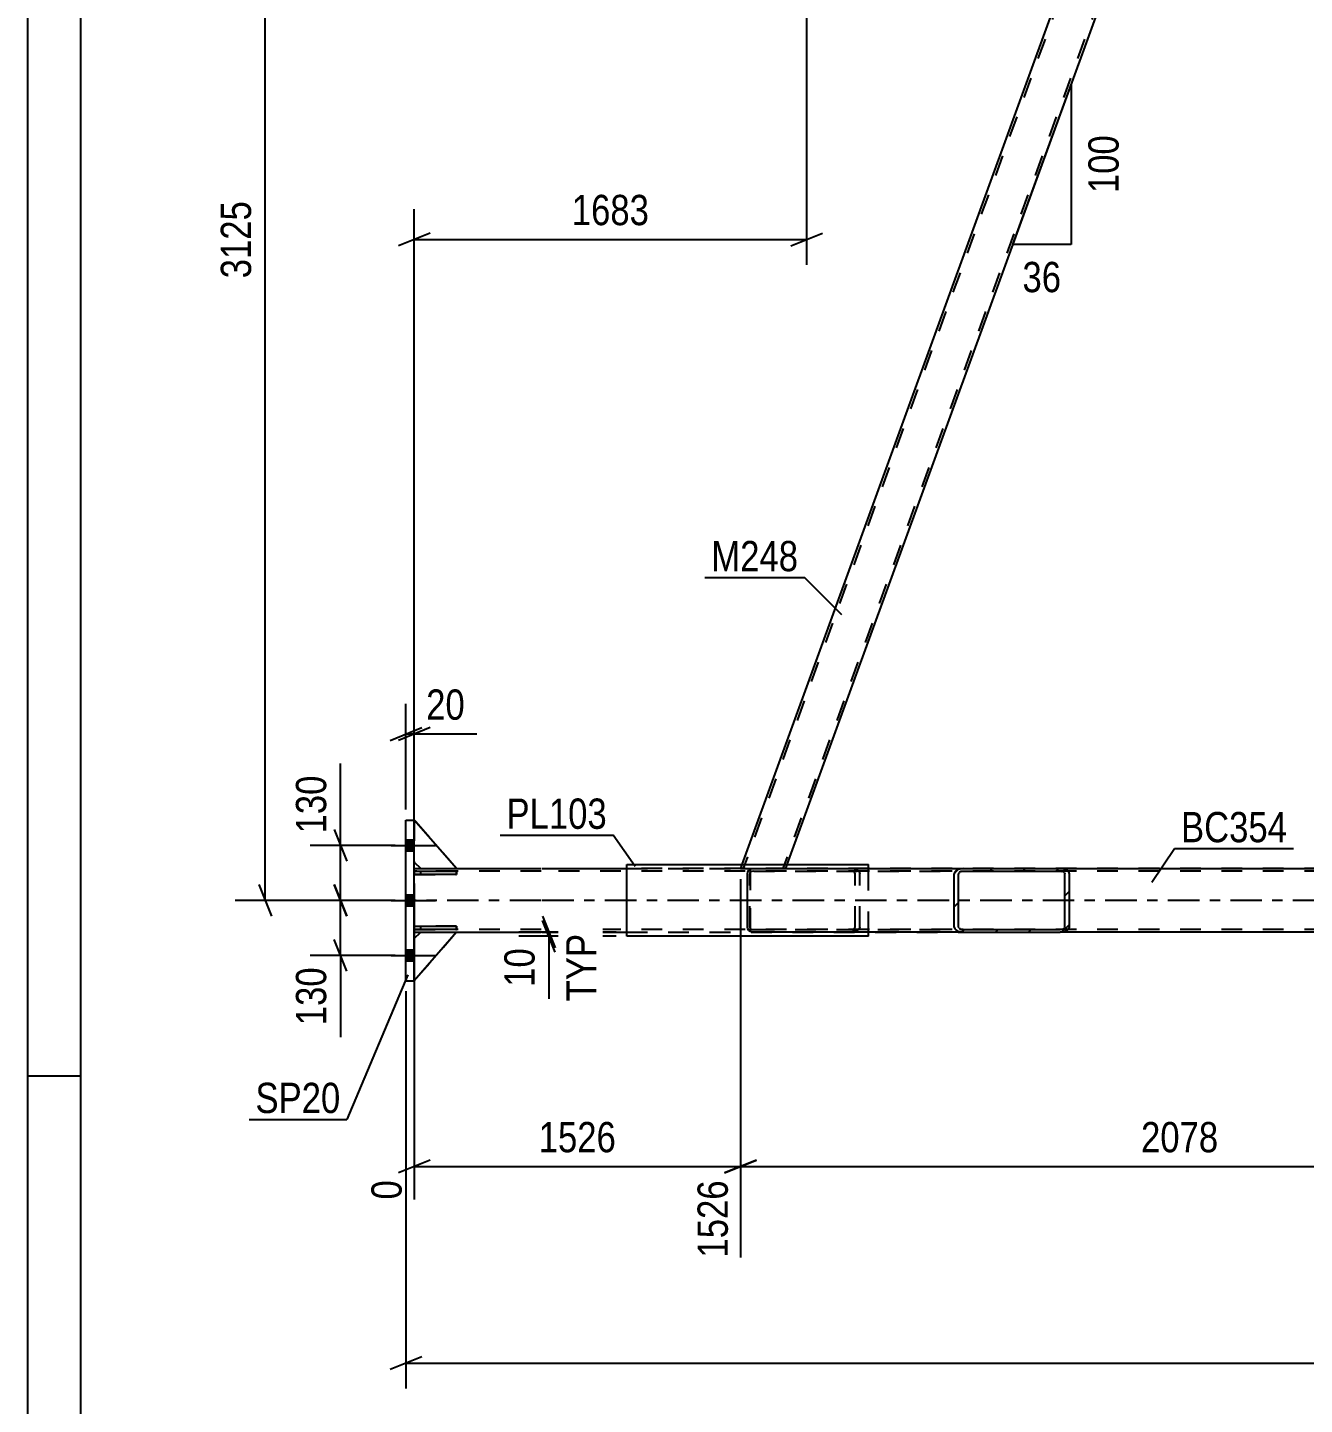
# Model space of a CAD drawing. Header units: millimetres. Extents: x -857 to 332, y -866 to -25.
# Drawn here: x -856.6 to -735.8, y -450.1 to -319.8 of the extents above; entities that cross this region are included whole.
import ezdxf

# ---------------------------------------------------------------- set-up
doc = ezdxf.new("R2010")
doc.units = ezdxf.units.MM
doc.linetypes.add('DXK_LINE_DOT2', pattern=[3.9198, 1.9599, -1.9599])
doc.linetypes.add('DXK_LINE_DOT3', pattern=[5.9187, 2.979, -0.9799, 0.9799, -0.9799])
doc.styles.add('Arial Narrow', font='ARIALN.TTF', dxfattribs={"height": 0.2})

# ---------------------------------------------------------------- blocks, each defined once
blk = doc.blocks.new('Unknown-570386455-1132')
at = {"color": 5, "linetype": 'Continuous'}
for p, q in [((-856.65, -25.05), (-856.65, -866.05)), ((-851.65, -30.05), (-851.65, -861.05)), ((-851.65, -419.05), (-856.65, -419.05))]:
    blk.add_line(p, q, dxfattribs=at)
blk = doc.blocks.new('Part-570386455-1857 - 1253')
at = {"color": 2, "linetype": 'Continuous'}
for p, q in [((-799.95, -399.01), (-777.09, -399.01)), ((-799.95, -405.81), (-799.95, -399.01)), ((-777.09, -399.41), (-777.09, -399.01)), ((-777.09, -405.81), (-799.95, -405.81)), ((-777.09, -405.81), (-777.09, -405.41))]:
    blk.add_line(p, q, dxfattribs=at)
at = {"color": 7, "linetype": 'DXK_LINE_DOT2'}
blk.add_line((-777.09, -405.41), (-777.09, -399.41), dxfattribs=at)
blk = doc.blocks.new('Part-570386455-1312 - 1253')
at = {"color": 7, "linetype": 'DXK_LINE_DOT2'}
for p, q in [((-816.05, -404.85), (-820.05, -404.85)), ((-820.05, -404.85), (-820.05, -405.17)), ((-819.45, -405.17), (-819.45, -404.85)), ((-816.05, -405.17), (-816.05, -404.85)), ((-820.05, -405.17), (-816.05, -405.17))]:
    blk.add_line(p, q, dxfattribs=at)
blk = doc.blocks.new('Bolt-570386455-1299 - 1253')
at = {"linetype": 'Continuous'}
for points in [[(-820.85, -396.69), (-820.85, -397.73), (-820.05, -397.73), (-820.05, -396.69)], [(-820.85, -396.69), (-820.85, -397.73), (-820.05, -397.73), (-820.05, -396.69)], [(-820.85, -396.69), (-820.85, -397.73), (-820.05, -397.73), (-820.05, -396.69)], [(-820.85, -401.89), (-820.85, -402.93), (-820.05, -402.93), (-820.05, -401.89)], [(-820.85, -401.89), (-820.85, -402.93), (-820.05, -402.93), (-820.05, -401.89)], [(-820.85, -407.09), (-820.85, -408.13), (-820.05, -408.13), (-820.05, -407.09)], [(-820.85, -407.09), (-820.85, -408.13), (-820.05, -408.13), (-820.05, -407.09)], [(-820.85, -407.09), (-820.85, -408.13), (-820.05, -408.13), (-820.05, -407.09)]]:
    blk.add_hatch(color=1, dxfattribs=at).paths.add_polyline_path(points)
at = {"color": 1, "linetype": 'Continuous'}
for p, q in [((-822.25, -397.21), (-818.05, -397.21)), ((-822.25, -397.21), (-818.05, -397.21)), ((-822.25, -397.21), (-818.05, -397.21)), ((-820.85, -396.69), (-820.05, -396.69)), ((-820.85, -396.69), (-820.05, -396.69)), ((-820.85, -396.69), (-820.05, -396.69)), ((-820.85, -397.73), (-820.05, -397.73)), ((-820.85, -397.73), (-820.05, -397.73)), ((-820.85, -397.73), (-820.05, -397.73)), ((-822.25, -402.41), (-818.05, -402.41)), ((-822.25, -402.41), (-818.05, -402.41)), ((-820.85, -401.89), (-820.05, -401.89)), ((-820.85, -401.89), (-820.05, -401.89)), ((-820.85, -402.93), (-820.05, -402.93)), ((-820.85, -402.93), (-820.05, -402.93)), ((-822.25, -407.61), (-818.05, -407.61)), ((-822.25, -407.61), (-818.05, -407.61)), ((-822.25, -407.61), (-818.05, -407.61)), ((-820.85, -407.09), (-820.05, -407.09)), ((-820.85, -407.09), (-820.05, -407.09)), ((-820.85, -407.09), (-820.05, -407.09)), ((-820.85, -408.13), (-820.05, -408.13)), ((-820.85, -408.13), (-820.05, -408.13)), ((-820.85, -408.13), (-820.05, -408.13))]:
    blk.add_line(p, q, dxfattribs=at)
blk = doc.blocks.new('Part-570386455-1304 - 1253')
at = {"color": 2, "linetype": 'Continuous'}
for p, q in [((-820.05, -404.85), (-816.05, -404.85)), ((-820.05, -405.17), (-820.05, -404.85)), ((-816.05, -404.85), (-816.05, -405.17)), ((-816.05, -405.17), (-820.05, -405.17))]:
    blk.add_line(p, q, dxfattribs=at)
at = {"color": 7, "linetype": 'DXK_LINE_DOT2'}
blk.add_line((-819.45, -405.17), (-819.45, -404.85), dxfattribs=at)
blk = doc.blocks.new('Part-570386455-1305 - 1253')
at = {"color": 2, "linetype": 'Continuous'}
for p, q in [((-820.05, -399.65), (-816.05, -399.65)), ((-820.05, -399.97), (-820.05, -399.65)), ((-816.05, -399.65), (-816.05, -399.97)), ((-816.05, -399.97), (-820.05, -399.97))]:
    blk.add_line(p, q, dxfattribs=at)
at = {"color": 7, "linetype": 'DXK_LINE_DOT2'}
blk.add_line((-819.45, -399.97), (-819.45, -399.65), dxfattribs=at)
blk = doc.blocks.new('Part-570386455-1313 - 1253')
at = {"color": 7, "linetype": 'DXK_LINE_DOT2'}
for p, q in [((-816.05, -399.65), (-820.05, -399.65)), ((-820.05, -399.65), (-820.05, -399.97)), ((-819.45, -399.97), (-819.45, -399.65)), ((-816.05, -399.97), (-816.05, -399.65)), ((-820.05, -399.97), (-816.05, -399.97))]:
    blk.add_line(p, q, dxfattribs=at)
blk = doc.blocks.new('Part-570386455-1338 - 1253')
at = {"color": 2, "linetype": 'Continuous'}
for p, q in [((-820.05, -406.01), (-819.45, -405.41)), ((-816.05, -405.41), (-820.05, -410.01)), ((-819.45, -405.41), (-816.05, -405.41))]:
    blk.add_line(p, q, dxfattribs=at)
at = {"color": 7, "linetype": 'DXK_LINE_DOT2'}
blk.add_line((-820.05, -410.01), (-820.05, -406.01), dxfattribs=at)
blk = doc.blocks.new('Part-570386455-1346 - 1253')
at = {"color": 7, "linetype": 'DXK_LINE_DOT2'}
for p, q in [((-820.05, -406.01), (-819.45, -405.41)), ((-816.05, -405.41), (-820.05, -410.01)), ((-820.05, -410.01), (-820.05, -406.01)), ((-819.45, -405.41), (-816.05, -405.41))]:
    blk.add_line(p, q, dxfattribs=at)
blk = doc.blocks.new('Part-570386455-1347 - 1253')
at = {"color": 2, "linetype": 'Continuous'}
for p, q in [((-816.05, -399.41), (-820.05, -394.81)), ((-820.05, -398.81), (-819.45, -399.41)), ((-819.45, -399.41), (-816.05, -399.41))]:
    blk.add_line(p, q, dxfattribs=at)
at = {"color": 7, "linetype": 'DXK_LINE_DOT2'}
blk.add_line((-820.05, -398.81), (-820.05, -394.81), dxfattribs=at)
blk = doc.blocks.new('Part-570386455-1348 - 1253')
at = {"color": 7, "linetype": 'DXK_LINE_DOT2'}
for p, q in [((-816.05, -399.41), (-820.05, -394.81)), ((-820.05, -394.81), (-820.05, -398.81)), ((-820.05, -398.81), (-819.45, -399.41)), ((-819.45, -399.41), (-816.05, -399.41))]:
    blk.add_line(p, q, dxfattribs=at)
blk = doc.blocks.new('Part-570386455-1945 - 1253')
at = {"color": 2, "linetype": 'Continuous'}
for p, q in [((-741.77, -280.81), (-742.79, -283.61)), ((-739.49, -280.81), (-702.89, -396.2)), ((-742.79, -283.61), (-706.2, -399.01)), ((-702.89, -396.2), (-703.92, -399.01))]:
    blk.add_line(p, q, dxfattribs=at)
at = {"color": 7, "linetype": 'DXK_LINE_DOT2'}
for p, q in [((-741.63, -280.41), (-741.77, -280.81)), ((-739.61, -280.41), (-741.63, -280.41)), ((-739.86, -280.41), (-703.03, -396.57)), ((-739.61, -280.41), (-739.49, -280.81)), ((-742.66, -283.24), (-705.82, -399.41)), ((-703.03, -396.57), (-703.16, -396.94)), ((-706.2, -399.01), (-706.07, -399.41)), ((-704.06, -399.41), (-706.07, -399.41)), ((-703.92, -399.01), (-704.06, -399.41))]:
    blk.add_line(p, q, dxfattribs=at)
blk = doc.blocks.new('Part-570386455-1965 - 1253')
at = {"color": 2, "linetype": 'Continuous'}
for p, q in [((-820.05, -399.41), (-819.45, -399.41)), ((-816.05, -399.41), (-808.05, -399.41)), ((-807.95, -399.41), (-799.95, -399.41)), ((-758.94, -399.41), (-732.97, -399.41)), ((-820.05, -405.41), (-819.45, -405.41)), ((-816.05, -405.41), (-808.05, -405.41)), ((-807.95, -405.41), (-799.95, -405.41)), ((-732.97, -405.41), (-758.94, -405.41))]:
    blk.add_line(p, q, dxfattribs=at)
at = {"color": 7, "linetype": 'DXK_LINE_DOT2'}
for p, q in [((-820.05, -405.41), (-820.05, -399.41)), ((-808.05, -399.65), (-820.05, -399.65)), ((-819.45, -399.41), (-816.05, -399.41)), ((-130.23, -399.65), (-807.95, -399.65)), ((-130.23, -399.41), (-799.95, -399.41)), ((-799.95, -399.41), (-758.94, -399.41)), ((-808.05, -405.17), (-820.05, -405.17)), ((-819.45, -405.41), (-816.05, -405.41)), ((-130.23, -405.17), (-807.95, -405.17)), ((-799.95, -405.41), (-758.94, -405.41))]:
    blk.add_line(p, q, dxfattribs=at)
at = {"color": 7, "linetype": 'DXK_LINE_DOT3'}
for p, q in [((-808.05, -402.41), (-820.05, -402.41)), ((-130.23, -402.41), (-807.95, -402.41))]:
    blk.add_line(p, q, dxfattribs=at)
blk = doc.blocks.new('Part-570386455-2006 - 1253')
at = {"color": 2, "linetype": 'Continuous'}
for p, q in [((-820.85, -410.01), (-820.85, -394.81)), ((-820.85, -394.81), (-820.05, -394.81)), ((-820.05, -410.01), (-820.05, -394.81)), ((-820.85, -410.01), (-820.05, -410.01))]:
    blk.add_line(p, q, dxfattribs=at)
blk = doc.blocks.new('Part-570386455-2062 - 1253')
at = {"linetype": 'Continuous'}
h = blk.add_hatch(dxfattribs=at)
h.set_pattern_fill('', scale=0.7, style=0, pattern_type=0)
h.set_pattern_definition([(45, (-768.9833, -399.8873), (-1.57154, 1.57154), [])])
h.paths.add_polyline_path([(-768.92, -399.7), (-768.98, -399.89), (-768.98, -404.93), (-768.92, -405.11), (-768.73, -405.27), (-768.44, -405.37), (-768.11, -405.41), (-758.94, -405.41), (-758.6, -405.37), (-758.32, -405.27), (-758.13, -405.11), (-758.07, -404.93), (-758.07, -399.89), (-758.13, -399.7), (-758.32, -399.55), (-758.6, -399.44), (-758.94, -399.41), (-768.11, -399.41), (-768.44, -399.44), (-768.73, -399.55)])
h.paths.add_polyline_path([(-768.28, -399.67), (-768.11, -399.65), (-758.94, -399.65), (-758.77, -399.67), (-758.63, -399.72), (-758.54, -399.8), (-758.5, -399.89), (-758.5, -404.93), (-758.54, -405.02), (-758.63, -405.1), (-758.77, -405.15), (-758.94, -405.17), (-768.11, -405.17), (-768.28, -405.15), (-768.42, -405.1), (-768.51, -405.02), (-768.55, -404.93), (-768.55, -399.89), (-768.51, -399.8), (-768.42, -399.72)])
at = {"color": 2, "linetype": 'Continuous'}
for p, q in [((-788.52, -399.89), (-788.49, -399.7)), ((-788.52, -404.93), (-788.52, -399.89)), ((-788.49, -399.7), (-788.39, -399.55)), ((-788.39, -399.55), (-788.25, -399.44)), ((-788.25, -399.44), (-788.23, -399.44)), ((-788.23, -399.44), (-787.94, -399.41)), ((-787.94, -399.41), (-768.11, -399.41)), ((-768.92, -399.7), (-768.98, -399.89)), ((-768.98, -404.93), (-768.98, -399.89)), ((-768.55, -399.89), (-768.51, -399.8)), ((-768.55, -404.93), (-768.55, -399.89)), ((-768.11, -399.41), (-768.44, -399.44)), ((-768.28, -399.67), (-768.11, -399.65)), ((-768.11, -399.41), (-758.94, -399.41)), ((-768.11, -399.65), (-758.94, -399.65)), ((-758.6, -399.44), (-758.94, -399.41)), ((-758.94, -399.65), (-758.77, -399.67)), ((-758.54, -399.8), (-758.5, -399.89)), ((-758.5, -404.93), (-758.5, -399.89)), ((-758.07, -399.89), (-758.13, -399.7)), ((-758.07, -404.93), (-758.07, -399.89)), ((-788.49, -405.11), (-788.52, -404.93)), ((-788.39, -405.27), (-788.49, -405.11)), ((-768.98, -404.93), (-768.92, -405.11)), ((-768.51, -405.02), (-768.55, -404.93)), ((-758.5, -404.93), (-758.54, -405.02)), ((-758.13, -405.11), (-758.07, -404.93)), ((-788.25, -405.37), (-788.39, -405.27)), ((-788.23, -405.38), (-788.25, -405.37)), ((-787.94, -405.41), (-788.23, -405.38)), ((-768.11, -405.41), (-787.94, -405.41)), ((-768.44, -405.37), (-768.11, -405.41)), ((-768.11, -405.17), (-768.28, -405.15)), ((-768.11, -405.17), (-758.94, -405.17)), ((-768.11, -405.41), (-758.94, -405.41)), ((-758.77, -405.15), (-758.94, -405.17)), ((-758.94, -405.41), (-758.6, -405.37))]:
    blk.add_line(p, q, dxfattribs=at)
at = {"color": 7, "linetype": 'DXK_LINE_DOT2'}
for p, q in [((-788.29, -399.8), (-788.3, -399.89)), ((-788.3, -404.93), (-788.3, -399.89)), ((-788.25, -399.72), (-788.29, -399.8)), ((-788.11, -399.67), (-788.25, -399.72)), ((-788.25, -405.1), (-788.25, -399.72)), ((-788.23, -405.38), (-788.23, -399.44)), ((-787.94, -399.65), (-788.11, -399.67)), ((-787.94, -399.65), (-758.94, -399.65)), ((-778.77, -399.41), (-778.43, -399.44)), ((-778.6, -399.67), (-778.77, -399.65)), ((-778.33, -399.89), (-778.36, -399.8)), ((-778.33, -404.93), (-778.33, -399.89)), ((-777.96, -399.7), (-777.89, -399.89)), ((-777.89, -404.93), (-777.89, -399.89)), ((-768.11, -399.41), (-758.94, -399.41)), ((-788.3, -404.93), (-788.29, -405.02)), ((-788.29, -405.02), (-788.25, -405.1)), ((-788.25, -405.1), (-788.11, -405.15)), ((-778.36, -405.02), (-778.33, -404.93)), ((-777.89, -404.93), (-777.96, -405.11)), ((-788.11, -405.15), (-787.94, -405.17)), ((-787.94, -405.17), (-758.94, -405.17)), ((-778.77, -405.17), (-778.6, -405.15)), ((-778.43, -405.37), (-778.77, -405.41)), ((-768.11, -405.41), (-758.94, -405.41))]:
    blk.add_line(p, q, dxfattribs=at)
for centre, radius, start, end in [((-778.67, -400.07), 0.409, 41.9362, 80.4818), ((-778.57, -400.25), 0.817, 41.9362, 80.4818), ((-778.67, -404.75), 0.409, 279.5182, 318.0638), ((-778.57, -404.56), 0.817, 279.5182, 318.0638)]:
    blk.add_arc(centre, radius, start, end, dxfattribs=at)
at = {"color": 2, "linetype": 'Continuous'}
for centre, radius, start, end in [((-768.31, -400.25), 0.817, 99.5182, 138.0638), ((-768.21, -400.07), 0.409, 99.5182, 138.0638), ((-758.84, -400.07), 0.409, 41.9362, 80.4818), ((-758.74, -400.25), 0.817, 41.9362, 80.4818), ((-768.31, -404.56), 0.817, 221.9362, 260.4818), ((-768.21, -404.75), 0.409, 221.9362, 260.4818), ((-758.84, -404.75), 0.409, 279.5182, 318.0638), ((-758.74, -404.56), 0.817, 279.5182, 318.0638)]:
    blk.add_arc(centre, radius, start, end, dxfattribs=at)
blk = doc.blocks.new('Part-570386455-2103 - 1253')
at = {"color": 2, "linetype": 'Continuous'}
for p, q in [((-746.03, -280.81), (-789.05, -399.01)), ((-742.79, -283.61), (-784.79, -399.01))]:
    blk.add_line(p, q, dxfattribs=at)
at = {"color": 7, "linetype": 'DXK_LINE_DOT2'}
for p, q in [((-745.63, -280.41), (-788.94, -399.41)), ((-741.88, -280.41), (-785.19, -399.41)), ((-745.88, -280.41), (-746.03, -280.81)), ((-741.63, -280.41), (-745.88, -280.41)), ((-745.88, -280.41), (-745.84, -280.41)), ((-741.63, -280.41), (-742.79, -283.61)), ((-789.05, -399.01), (-789.19, -399.41)), ((-789.19, -399.41), (-784.94, -399.41)), ((-784.79, -399.01), (-784.94, -399.41))]:
    blk.add_line(p, q, dxfattribs=at)
blk = doc.blocks.new('StraightDimension-570386455-38402 - 1253')
at = {"color": 7, "linetype": 'Continuous'}
for p, q in [((-820.05, -400.81), (-820.05, -430.71)), ((-789.19, -400.41), (-789.19, -436.2)), ((-818.55, -426.99), (-821.55, -428.19)), ((-790.69, -428.19), (-787.69, -426.99)), ((-820.05, -427.59), (-789.19, -427.59))]:
    blk.add_line(p, q, dxfattribs=at)
at = {"color": 0}
blk.add_wipeout([(-800.37, -426.84), (-800.37, -422.64), (-808.88, -422.64), (-808.88, -426.84)], dxfattribs=at)
at = {"color": 3, "style": 'Arial Narrow'}
blk.add_text('1526', height=2.863, dxfattribs=at).set_placement((-808.28, -426.24))
at = {"color": 0, "linetype": 'Continuous'}
for points in [[(-820.65, -428.29), (-824.85, -428.29), (-824.85, -431.31), (-820.65, -431.31)], [(-789.79, -428.29), (-793.99, -428.29), (-793.99, -436.8), (-789.79, -436.8)]]:
    blk.add_wipeout(points, dxfattribs=at)
at = {"color": 3, "linetype": 'Continuous', "style": 'Arial Narrow'}
for s, height, p in [('0', 2.86, (-821.25, -430.71)), ('1526', 2.863, (-790.39, -436.2))]:
    blk.add_text(s, height=height, rotation=90.0002, dxfattribs=at).set_placement(p)
blk = doc.blocks.new('StraightDimension-570386455-2971 - 1253')
at = {"color": 7, "linetype": 'Continuous'}
for p, q in [((-827.64, -400.91), (-826.44, -403.91)), ((-821.85, -402.41), (-829.89, -402.41)), ((-827.04, -407.61), (-827.04, -402.41)), ((-826.44, -409.11), (-827.64, -406.11)), ((-821.85, -407.61), (-829.89, -407.61)), ((-827.04, -407.61), (-827.04, -415.34)), ((-827.04, -407.61), (-827.04, -415.34))]:
    blk.add_line(p, q, dxfattribs=at)
at = {"color": 0}
blk.add_wipeout([(-827.79, -408.13), (-831.99, -408.13), (-831.99, -414.82), (-827.79, -414.82)], dxfattribs=at)
at = {"color": 3, "style": 'Arial Narrow'}
blk.add_text('130', height=2.863, rotation=90.0002, dxfattribs=at).set_placement((-828.39, -414.22))
blk = doc.blocks.new('AngleDimension-570386455-38819 - 1253')
at = {"color": 7, "linetype": 'Continuous'}
for p, q in [((-757.91, -325.15), (-763.45, -340.37)), ((-757.91, -325.15), (-757.91, -340.37)), ((-762.32, -337.25), (-763.45, -340.37)), ((-757.91, -340.37), (-763.45, -340.37))]:
    blk.add_line(p, q, dxfattribs=at)
at = {"color": 0}
for points in [[(-752.81, -329.42), (-757.01, -329.42), (-757.01, -336.1), (-752.81, -336.1)], [(-758.25, -345.47), (-758.25, -341.27), (-763.11, -341.27), (-763.11, -345.47)]]:
    blk.add_wipeout(points, dxfattribs=at)
at = {"color": 3, "style": 'Arial Narrow'}
blk.add_text('100', height=2.863, rotation=90.0002, dxfattribs=at).set_placement((-753.41, -335.5))
blk.add_text('36', height=2.863, dxfattribs=at).set_placement((-762.51, -344.87))
blk = doc.blocks.new('StraightDimension-570386455-2134 - 1253')
at = {"color": 7, "linetype": 'Continuous'}
for p, q in [((-820.85, -393.81), (-820.85, -383.82)), ((-820.05, -393.81), (-820.05, -383.82)), ((-822.35, -387.27), (-819.35, -386.07)), ((-818.55, -386.07), (-821.55, -387.27)), ((-820.85, -386.67), (-820.05, -386.67)), ((-820.05, -386.67), (-814.14, -386.67)), ((-820.05, -386.67), (-814.14, -386.67))]:
    blk.add_line(p, q, dxfattribs=at)
at = {"color": 0}
blk.add_wipeout([(-814.67, -385.92), (-814.67, -381.72), (-819.53, -381.72), (-819.53, -385.92)], dxfattribs=at)
at = {"color": 3, "style": 'Arial Narrow'}
blk.add_text('20', height=2.863, dxfattribs=at).set_placement((-818.93, -385.32))
blk = doc.blocks.new('StraightDimension-570386455-36542 - 1253')
at = {"color": 7, "linetype": 'Continuous'}
for p, q in [((-782.94, -281.41), (-782.94, -342.28)), ((-820.05, -398.41), (-820.05, -337.03)), ((-818.55, -339.28), (-821.55, -340.48)), ((-820.05, -339.88), (-782.94, -339.88)), ((-784.44, -340.48), (-781.44, -339.28))]:
    blk.add_line(p, q, dxfattribs=at)
at = {"color": 0}
blk.add_wipeout([(-797.24, -339.13), (-797.24, -334.93), (-805.75, -334.93), (-805.75, -339.13)], dxfattribs=at)
at = {"color": 3, "style": 'Arial Narrow'}
blk.add_text('1683', height=2.863, dxfattribs=at).set_placement((-805.15, -338.53))
blk = doc.blocks.new('StraightDimension-570386455-38401 - 1253')
at = {"color": 7, "linetype": 'Continuous'}
for p, q in [((-789.19, -400.41), (-789.19, -436.2)), ((-706.07, -400.41), (-706.07, -436.2)), ((-787.69, -426.99), (-790.69, -428.19)), ((-707.57, -428.19), (-704.57, -426.99)), ((-789.19, -427.59), (-706.07, -427.59))]:
    blk.add_line(p, q, dxfattribs=at)
at = {"color": 0}
blk.add_wipeout([(-743.38, -426.84), (-743.38, -422.64), (-751.89, -422.64), (-751.89, -426.84)], dxfattribs=at)
at = {"color": 3, "style": 'Arial Narrow'}
blk.add_text('2078', height=2.863, dxfattribs=at).set_placement((-751.29, -426.24))
at = {"color": 0, "linetype": 'Continuous'}
blk.add_wipeout([(-706.67, -428.29), (-710.87, -428.29), (-710.87, -436.8), (-706.67, -436.8)], dxfattribs=at)
at = {"color": 3, "linetype": 'Continuous', "style": 'Arial Narrow'}
blk.add_text('3604', height=2.863, rotation=90.0002, dxfattribs=at).set_placement((-707.27, -436.2))
blk = doc.blocks.new('StraightDimension-570386455-2370 - 1253')
at = {"color": 7, "linetype": 'Continuous'}
for p, q in [((-833.55, -278.91), (-834.75, -275.91)), ((-784.74, -277.41), (-837, -277.41)), ((-834.15, -402.41), (-834.15, -277.41)), ((-834.75, -400.91), (-833.55, -403.91)), ((-821.85, -402.41), (-837, -402.41))]:
    blk.add_line(p, q, dxfattribs=at)
at = {"color": 0}
blk.add_wipeout([(-834.9, -335.65), (-839.1, -335.65), (-839.1, -344.16), (-834.9, -344.16)], dxfattribs=at)
at = {"color": 3, "style": 'Arial Narrow'}
blk.add_text('3125', height=2.863, rotation=90.0002, dxfattribs=at).set_placement((-835.5, -343.56))
blk = doc.blocks.new('StraightDimension-570386455-2961 - 1253')
at = {"color": 7, "linetype": 'Continuous'}
for p, q in [((-827.04, -397.21), (-827.04, -389.47)), ((-827.04, -397.21), (-827.04, -389.47)), ((-827.64, -395.71), (-826.44, -398.71)), ((-821.85, -397.21), (-829.89, -397.21)), ((-827.04, -402.41), (-827.04, -397.21)), ((-826.44, -403.91), (-827.64, -400.91)), ((-821.85, -402.41), (-829.89, -402.41))]:
    blk.add_line(p, q, dxfattribs=at)
at = {"color": 0}
blk.add_wipeout([(-827.79, -390), (-831.99, -390), (-831.99, -396.68), (-827.79, -396.68)], dxfattribs=at)
at = {"color": 3, "style": 'Arial Narrow'}
blk.add_text('130', height=2.863, rotation=90.0002, dxfattribs=at).set_placement((-828.39, -396.08))
blk = doc.blocks.new('StraightDimension-570386455-30051 - 1253')
at = {"color": 7, "linetype": 'Continuous'}
for p, q in [((-807.92, -403.91), (-806.72, -406.91)), ((-806.72, -407.31), (-807.92, -404.31)), ((-800.95, -405.41), (-810.17, -405.41)), ((-800.95, -405.81), (-810.17, -405.81)), ((-807.32, -405.81), (-807.32, -405.41)), ((-807.32, -405.81), (-807.32, -411.71)), ((-807.32, -405.81), (-807.32, -411.71))]:
    blk.add_line(p, q, dxfattribs=at)
at = {"color": 0, "linetype": 'Continuous'}
blk.add_wipeout([(-802.22, -404.97), (-806.42, -404.97), (-806.42, -412.56), (-802.22, -412.56)], dxfattribs=at)
at = {"color": 0}
blk.add_wipeout([(-808.07, -406.33), (-812.27, -406.33), (-812.27, -411.19), (-808.07, -411.19)], dxfattribs=at)
at = {"color": 3, "linetype": 'Continuous', "style": 'Arial Narrow'}
blk.add_text('TYP', height=2.863, rotation=90.0002, dxfattribs=at).set_placement((-802.82, -411.96))
at = {"color": 3, "style": 'Arial Narrow'}
blk.add_text('10', height=2.863, rotation=90.0002, dxfattribs=at).set_placement((-808.67, -410.59))
blk = doc.blocks.new('StraightDimension-570386455-39040 - 1253')
at = {"color": 7, "linetype": 'Continuous'}
for p, q in [((-820.85, -411.01), (-820.85, -448.6)), ((-819.35, -445.6), (-822.35, -446.8)), ((-820.85, -446.2), (-91.94, -446.2))]:
    blk.add_line(p, q, dxfattribs=at)
blk = doc.blocks.new('Mark-570386455-2099 - 1253')
at = {"color": 0}
blk.add_wipeout([(-783.73, -371.27), (-783.73, -368.27), (-791.95, -368.27), (-791.95, -371.27)], dxfattribs=at)
blk.add_wipeout([(-783.73, -371.27), (-783.73, -368.27), (-791.95, -368.27), (-791.95, -371.27)], dxfattribs=at)
at = {"color": 30, "linetype": 'Continuous'}
for p in [(-792.55, -371.87), (-779.59, -375.41)]:
    blk.add_line(p, (-783.13, -371.87), dxfattribs=at)
at = {"color": 3, "style": 'Arial Narrow'}
blk.add_text('M248', height=2.863, dxfattribs=at).set_placement((-791.95, -371.27))
blk = doc.blocks.new('Mark-570386455-1853 - 1253')
at = {"color": 0}
blk.add_wipeout([(-801.83, -395.64), (-801.83, -392.64), (-811.33, -392.64), (-811.33, -395.64)], dxfattribs=at)
blk.add_wipeout([(-801.83, -395.64), (-801.83, -392.64), (-811.33, -392.64), (-811.33, -395.64)], dxfattribs=at)
at = {"color": 30, "linetype": 'Continuous'}
for p in [(-811.93, -396.24), (-799.14, -399.22)]:
    blk.add_line(p, (-801.23, -396.24), dxfattribs=at)
at = {"color": 3, "style": 'Arial Narrow'}
blk.add_text('PL103', height=2.863, dxfattribs=at).set_placement((-811.33, -395.64))
blk = doc.blocks.new('Mark-570386455-1961 - 1253')
at = {"color": 0}
blk.add_wipeout([(-737.46, -396.91), (-737.46, -393.91), (-747.51, -393.91), (-747.51, -396.91)], dxfattribs=at)
blk.add_wipeout([(-737.46, -396.91), (-737.46, -393.91), (-747.51, -393.91), (-747.51, -396.91)], dxfattribs=at)
at = {"color": 30, "linetype": 'Continuous'}
for p, q in [((-750.26, -400.7), (-748.11, -397.51)), ((-748.11, -397.51), (-736.86, -397.51))]:
    blk.add_line(p, q, dxfattribs=at)
at = {"color": 3, "style": 'Arial Narrow'}
blk.add_text('BC354', height=2.863, dxfattribs=at).set_placement((-747.51, -396.91))
blk = doc.blocks.new('Mark-570386455-2002 - 1253')
at = {"color": 0}
blk.add_wipeout([(-827.04, -422.53), (-827.04, -419.53), (-835.08, -419.53), (-835.08, -422.53)], dxfattribs=at)
blk.add_wipeout([(-827.04, -422.53), (-827.04, -419.53), (-835.08, -419.53), (-835.08, -422.53)], dxfattribs=at)
at = {"color": 30, "linetype": 'Continuous'}
for p in [(-820.68, -409.44), (-835.68, -423.13)]:
    blk.add_line(p, (-826.44, -423.13), dxfattribs=at)
at = {"color": 3, "style": 'Arial Narrow'}
blk.add_text('SP20', height=2.863, dxfattribs=at).set_placement((-835.08, -422.53))

msp = doc.modelspace()

# ---------------------------------------------------------------- block references
for name in ['Unknown-570386455-1132', 'Part-570386455-2103 - 1253', 'Part-570386455-1945 - 1253', 'Part-570386455-2006 - 1253', 'Part-570386455-1347 - 1253', 'Part-570386455-1348 - 1253', 'Bolt-570386455-1299 - 1253', 'Part-570386455-1965 - 1253', 'Part-570386455-1305 - 1253', 'Part-570386455-1313 - 1253', 'Part-570386455-1857 - 1253', 'Part-570386455-2062 - 1253', 'Part-570386455-1312 - 1253', 'Part-570386455-1304 - 1253', 'Part-570386455-1338 - 1253', 'Part-570386455-1346 - 1253']:
    msp.add_blockref(name, (0, 0))

# ---------------------------------------------------------------- next in the draw order: block references
for name in ['AngleDimension-570386455-38819 - 1253', 'StraightDimension-570386455-2134 - 1253', 'StraightDimension-570386455-38402 - 1253']:
    msp.add_blockref(name, (0, 0))

# ---------------------------------------------------------------- next in the draw order: block references
for name in ['StraightDimension-570386455-36542 - 1253', 'StraightDimension-570386455-2971 - 1253', 'StraightDimension-570386455-38401 - 1253']:
    msp.add_blockref(name, (0, 0))

# ---------------------------------------------------------------- next in the draw order: block references
msp.add_blockref('StraightDimension-570386455-2370 - 1253', (0, 0))

# ---------------------------------------------------------------- next in the draw order: block references
for name in ['StraightDimension-570386455-2961 - 1253', 'StraightDimension-570386455-30051 - 1253']:
    msp.add_blockref(name, (0, 0))

# ---------------------------------------------------------------- next in the draw order: block references
msp.add_blockref('StraightDimension-570386455-39040 - 1253', (0, 0))

# ---------------------------------------------------------------- next in the draw order: block references
for name in ['Mark-570386455-2099 - 1253', 'Mark-570386455-1853 - 1253', 'Mark-570386455-1961 - 1253', 'Mark-570386455-2002 - 1253']:
    msp.add_blockref(name, (0, 0))

doc.saveas('drawing.dxf')
